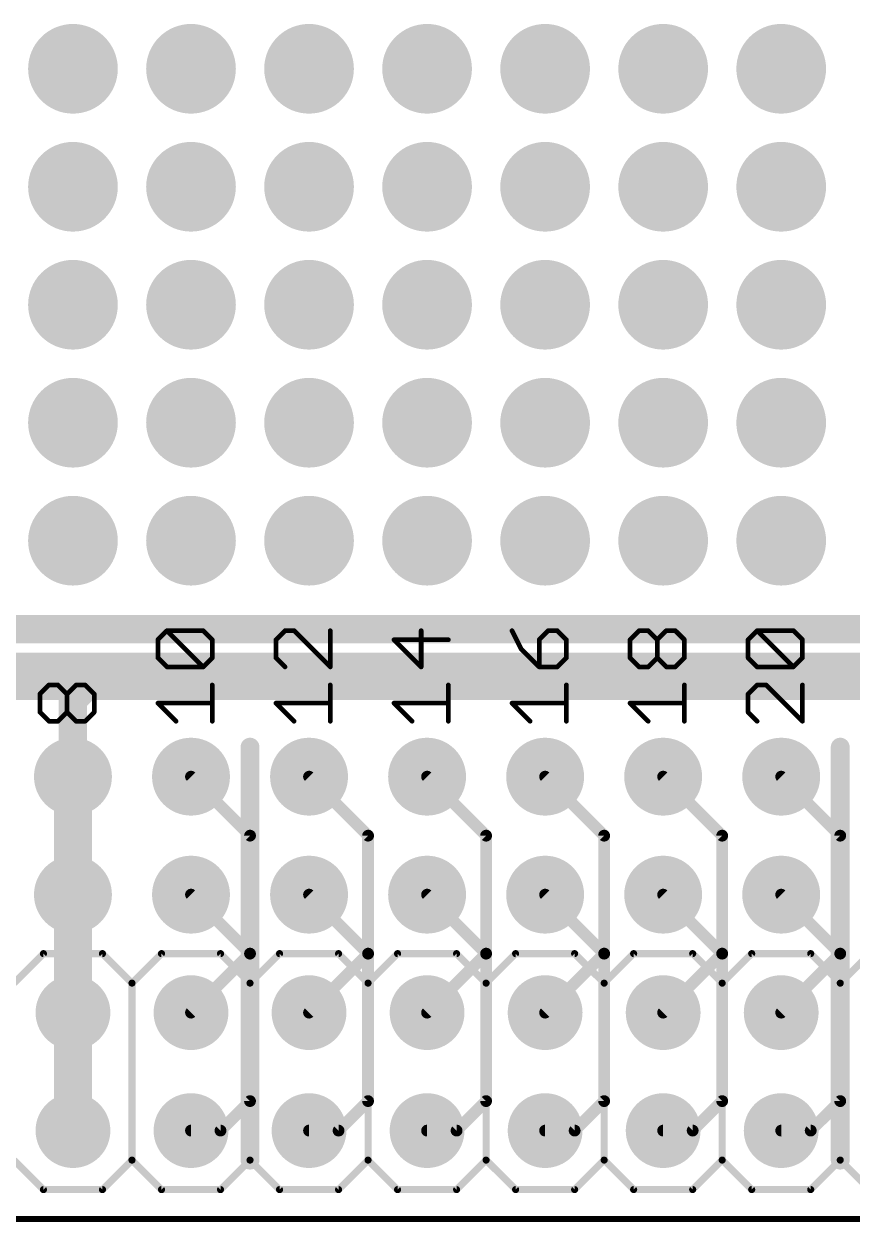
# Model space of a CAD drawing. Extents: x 0 to 86.4, y -0.1 to 54.7.
# Drawn here: x 25.62 to 43.43, y -0.06 to 25.73 of the extents above; entities that cross this region are included whole.
import ezdxf

# ---------------------------------------------------------------- set-up
doc = ezdxf.new("R2010")
doc.units = 0
for name, color, linetype in [('1', 12, 'CONTINUOUS'), ('16', 132, 'CONTINUOUS'), ('17', 110, 'CONTINUOUS'), ('20', 53, 'CONTINUOUS'), ('21', 40, 'CONTINUOUS')]:
    doc.layers.add(name, color=color, linetype=linetype)

# ---------------------------------------------------------------- blocks, each defined once
blk = doc.blocks.new('ROUNDP')
at = {"const_width": 0.5}
blk.add_lwpolyline([(0, -0.25, 1), (0, 0.25, 1), (0, -0.25)], format="xyb", dxfattribs=at)

msp = doc.modelspace()

# ---------------------------------------------------------------- linework, layer by layer
at = {"layer": '1'}
for points, const_width in [([(20.32, 11.684), (63.754, 11.684)], 1.016), ([(30.48, 5.715), (29.21, 6.985)], 0.254), ([(33.02, 5.715), (31.75, 6.985)], 0.254), ([(35.56, 5.715), (34.29, 6.985)], 0.254), ([(38.1, 5.715), (36.83, 6.985)], 0.254), ([(40.64, 5.715), (39.37, 6.985)], 0.254), ([(43.18, 5.715), (41.91, 6.985)], 0.254), ([(30.48, 2.54), (30.48, 5.715)], 0.254), ([(33.02, 2.54), (33.02, 5.715)], 0.254), ([(35.56, 2.54), (35.56, 5.715)], 0.254), ([(38.1, 2.54), (38.1, 5.715)], 0.254), ([(40.64, 2.54), (40.64, 5.715)], 0.254), ([(43.18, 2.54), (43.18, 5.715)], 0.254), ([(29.845, 1.905), (30.48, 2.54)], 0.254), ([(32.385, 1.905), (33.02, 2.54)], 0.254), ([(34.925, 1.905), (35.56, 2.54)], 0.254), ([(37.465, 1.905), (38.1, 2.54)], 0.254), ([(40.005, 1.905), (40.64, 2.54)], 0.254), ([(42.545, 1.905), (43.18, 2.54)], 0.254), ([(29.21, 1.905), (29.845, 1.905)], 0.254), ([(31.75, 1.905), (32.385, 1.905)], 0.254), ([(34.29, 1.905), (34.925, 1.905)], 0.254), ([(36.83, 1.905), (37.465, 1.905)], 0.254), ([(39.37, 1.905), (40.005, 1.905)], 0.254), ([(41.91, 1.905), (42.545, 1.905)], 0.254)]:
    msp.add_lwpolyline(points, dxfattribs=dict(at, const_width=const_width))
at = {"layer": '1', "const_width": 0.127}
for points in [[(29.2549, 7.0299, 1), (29.1651, 6.9401)], [(31.7949, 7.0299, 1), (31.7051, 6.9401)], [(34.3349, 7.0299, 1), (34.2451, 6.9401)], [(36.8749, 7.0299, 1), (36.7851, 6.9401)], [(39.4149, 7.0299, 1), (39.3251, 6.9401)], [(41.9549, 7.0299, 1), (41.8651, 6.9401)], [(30.5435, 5.715, 1), (30.4165, 5.715)], [(30.4351, 5.6701, 1), (30.5249, 5.7599)], [(33.0835, 5.715, 1), (32.9565, 5.715)], [(32.9751, 5.6701, 1), (33.0649, 5.7599)], [(35.6235, 5.715, 1), (35.4965, 5.715)], [(35.5151, 5.6701, 1), (35.6049, 5.7599)], [(38.1635, 5.715, 1), (38.0365, 5.715)], [(38.0551, 5.6701, 1), (38.1449, 5.7599)], [(40.7035, 5.715, 1), (40.5765, 5.715)], [(40.5951, 5.6701, 1), (40.6849, 5.7599)], [(43.2435, 5.715, 1), (43.1165, 5.715)], [(43.1351, 5.6701, 1), (43.2249, 5.7599)], [(30.4165, 2.54, 1), (30.5435, 2.54)], [(30.5249, 2.4951, 1), (30.4351, 2.5849)], [(32.9565, 2.54, 1), (33.0835, 2.54)], [(33.0649, 2.4951, 1), (32.9751, 2.5849)], [(35.4965, 2.54, 1), (35.6235, 2.54)], [(35.6049, 2.4951, 1), (35.5151, 2.5849)], [(38.0365, 2.54, 1), (38.1635, 2.54)], [(38.1449, 2.4951, 1), (38.0551, 2.5849)], [(40.5765, 2.54, 1), (40.7035, 2.54)], [(40.6849, 2.4951, 1), (40.5951, 2.5849)], [(43.1165, 2.54, 1), (43.2435, 2.54)], [(43.2249, 2.4951, 1), (43.1351, 2.5849)], [(29.21, 1.9685, 1), (29.21, 1.8415)], [(29.8001, 1.9499, 1), (29.8899, 1.8601)], [(29.845, 1.8415, 1), (29.845, 1.9685)], [(31.75, 1.9685, 1), (31.75, 1.8415)], [(32.3401, 1.9499, 1), (32.4299, 1.8601)], [(32.385, 1.8415, 1), (32.385, 1.9685)], [(34.29, 1.9685, 1), (34.29, 1.8415)], [(34.8801, 1.9499, 1), (34.9699, 1.8601)], [(34.925, 1.8415, 1), (34.925, 1.9685)], [(36.83, 1.9685, 1), (36.83, 1.8415)], [(37.4201, 1.9499, 1), (37.5099, 1.8601)], [(37.465, 1.8415, 1), (37.465, 1.9685)], [(39.37, 1.9685, 1), (39.37, 1.8415)], [(39.9601, 1.9499, 1), (40.0499, 1.8601)], [(40.005, 1.8415, 1), (40.005, 1.9685)], [(41.91, 1.9685, 1), (41.91, 1.8415)], [(42.5001, 1.9499, 1), (42.5899, 1.8601)], [(42.545, 1.8415, 1), (42.545, 1.9685)]]:
    msp.add_lwpolyline(points, format="xyb", dxfattribs=at)
at = {"layer": '16'}
for points, const_width in [([(22.606, 12.7), (62.992, 12.7)], 0.6096), ([(26.67, 11.176), (27.178, 11.684)], 0.6096), ([(27.178, 11.684), (63.5, 11.684)], 0.6096), ([(26.67, 9.525), (26.67, 11.176)], 0.6096), ([(26.67, 6.985), (26.67, 9.525)], 0.8128), ([(30.48, 8.255), (29.21, 9.525)], 0.254), ([(33.02, 8.255), (31.75, 9.525)], 0.254), ([(35.56, 8.255), (34.29, 9.525)], 0.254), ([(38.1, 8.255), (36.83, 9.525)], 0.254), ([(40.64, 8.255), (39.37, 9.525)], 0.254), ([(43.18, 8.255), (41.91, 9.525)], 0.254), ([(30.48, 5.715), (30.48, 8.255)], 0.254), ([(33.02, 5.715), (33.02, 8.255)], 0.254), ([(35.56, 5.715), (35.56, 8.255)], 0.254), ([(38.1, 5.715), (38.1, 8.255)], 0.254), ([(40.64, 5.715), (40.64, 8.255)], 0.254), ([(43.18, 5.715), (43.18, 8.255)], 0.254), ([(26.67, 4.445), (26.67, 6.985)], 0.8128), ([(29.21, 4.445), (30.48, 5.715)], 0.254), ([(31.75, 4.445), (33.02, 5.715)], 0.254), ([(34.29, 4.445), (35.56, 5.715)], 0.254), ([(36.83, 4.445), (38.1, 5.715)], 0.254), ([(39.37, 4.445), (40.64, 5.715)], 0.254), ([(41.91, 4.445), (43.18, 5.715)], 0.254), ([(26.67, 1.905), (26.67, 4.445)], 0.8128)]:
    msp.add_lwpolyline(points, dxfattribs=dict(at, const_width=const_width))
for points, const_width in [([(27.178, 11.8364, 1), (27.178, 11.5316)], 0.3048), ([(27.2858, 11.5762, 1), (27.0702, 11.7918)], 0.3048), ([(26.5622, 11.2838, 1), (26.7778, 11.0682)], 0.3048), ([(26.8224, 11.176, 1), (26.5176, 11.176)], 0.3048), ([(26.8732, 9.525, 1), (26.4668, 9.525)], 0.4064), ([(26.5176, 9.525, 1), (26.8224, 9.525)], 0.3048), ([(29.2549, 9.5699, 1), (29.1651, 9.4801)], 0.127), ([(31.7949, 9.5699, 1), (31.7051, 9.4801)], 0.127), ([(34.3349, 9.5699, 1), (34.2451, 9.4801)], 0.127), ([(36.8749, 9.5699, 1), (36.7851, 9.4801)], 0.127), ([(39.4149, 9.5699, 1), (39.3251, 9.4801)], 0.127), ([(41.9549, 9.5699, 1), (41.8651, 9.4801)], 0.127), ([(30.5435, 8.255, 1), (30.4165, 8.255)], 0.127), ([(30.4351, 8.2101, 1), (30.5249, 8.2999)], 0.127), ([(33.0835, 8.255, 1), (32.9565, 8.255)], 0.127), ([(32.9751, 8.2101, 1), (33.0649, 8.2999)], 0.127), ([(35.6235, 8.255, 1), (35.4965, 8.255)], 0.127), ([(35.5151, 8.2101, 1), (35.6049, 8.2999)], 0.127), ([(38.1635, 8.255, 1), (38.0365, 8.255)], 0.127), ([(38.0551, 8.2101, 1), (38.1449, 8.2999)], 0.127), ([(40.7035, 8.255, 1), (40.5765, 8.255)], 0.127), ([(40.5951, 8.2101, 1), (40.6849, 8.2999)], 0.127), ([(43.2435, 8.255, 1), (43.1165, 8.255)], 0.127), ([(43.1351, 8.2101, 1), (43.2249, 8.2999)], 0.127), ([(26.8732, 6.985, 1), (26.4668, 6.985)], 0.4064), ([(26.4668, 6.985, 1), (26.8732, 6.985)], 0.4064), ([(30.4165, 5.715, 1), (30.5435, 5.715)], 0.127), ([(30.5249, 5.6701, 1), (30.4351, 5.7599)], 0.127), ([(32.9565, 5.715, 1), (33.0835, 5.715)], 0.127), ([(33.0649, 5.6701, 1), (32.9751, 5.7599)], 0.127), ([(35.4965, 5.715, 1), (35.6235, 5.715)], 0.127), ([(35.6049, 5.6701, 1), (35.5151, 5.7599)], 0.127), ([(38.0365, 5.715, 1), (38.1635, 5.715)], 0.127), ([(38.1449, 5.6701, 1), (38.0551, 5.7599)], 0.127), ([(40.5765, 5.715, 1), (40.7035, 5.715)], 0.127), ([(40.6849, 5.6701, 1), (40.5951, 5.7599)], 0.127), ([(43.1165, 5.715, 1), (43.2435, 5.715)], 0.127), ([(43.2249, 5.6701, 1), (43.1351, 5.7599)], 0.127), ([(26.8732, 4.445, 1), (26.4668, 4.445)], 0.4064), ([(26.4668, 4.445, 1), (26.8732, 4.445)], 0.4064), ([(29.1651, 4.4899, 1), (29.2549, 4.4001)], 0.127), ([(31.7051, 4.4899, 1), (31.7949, 4.4001)], 0.127), ([(34.2451, 4.4899, 1), (34.3349, 4.4001)], 0.127), ([(36.7851, 4.4899, 1), (36.8749, 4.4001)], 0.127), ([(39.3251, 4.4899, 1), (39.4149, 4.4001)], 0.127), ([(41.8651, 4.4899, 1), (41.9549, 4.4001)], 0.127), ([(26.4668, 1.905, 1), (26.8732, 1.905)], 0.4064)]:
    msp.add_lwpolyline(points, format="xyb", dxfattribs=dict(at, const_width=const_width))
at = {"layer": '20', "const_width": 0.127}
msp.add_lwpolyline([(73.66, 0), (14.605, 0)], dxfattribs=at)
at = {"layer": '21'}
for points, const_width in [([(28.4978, 12.4729), (28.6927, 12.6678)], 0.1016), ([(28.6927, 12.6678), (29.4723, 12.6678)], 0.1016), ([(29.4723, 11.8882), (28.6927, 12.6678)], 0.1016), ([(29.4723, 12.6678), (29.6672, 12.4729)], 0.1016), ([(31.2327, 12.6678), (31.0378, 12.4729)], 0.1016), ([(31.4276, 12.6678), (31.2327, 12.6678)], 0.1016), ([(32.2072, 11.8882), (31.4276, 12.6678)], 0.1016), ([(32.2072, 12.6678), (32.2072, 11.8882)], 0.1016), ([(34.1625, 11.8882), (34.1625, 12.6678)], 0.1016), ([(36.1178, 12.6678), (36.3127, 12.278)], 0.1016), ([(36.8974, 12.6678), (36.7025, 12.4729)], 0.1016), ([(37.0923, 12.6678), (36.8974, 12.6678)], 0.1016), ([(37.2872, 12.4729), (37.0923, 12.6678)], 0.1016), ([(38.6578, 12.4729), (38.8527, 12.6678)], 0.1016), ([(38.8527, 12.6678), (39.0476, 12.6678)], 0.1016), ([(39.0476, 12.6678), (39.2425, 12.4729)], 0.1016), ([(39.2425, 12.4729), (39.4374, 12.6678)], 0.1016), ([(39.4374, 12.6678), (39.6323, 12.6678)], 0.1016), ([(39.6323, 12.6678), (39.8272, 12.4729)], 0.1016), ([(41.1978, 12.4729), (41.3927, 12.6678)], 0.1016), ([(41.3927, 12.6678), (42.1723, 12.6678)], 0.1016), ([(42.1723, 11.8882), (41.3927, 12.6678)], 0.1016), ([(42.1723, 12.6678), (42.3672, 12.4729)], 0.1016), ([(28.4978, 12.0831), (28.4978, 12.4729)], 0.1016), ([(29.6672, 12.4729), (29.6672, 12.0831)], 0.1016), ([(31.0378, 12.4729), (31.0378, 12.0831)], 0.1016), ([(34.7472, 12.4729), (33.5778, 12.4729)], 0.1016), ([(33.5778, 12.4729), (34.1625, 11.8882)], 0.1016), ([(36.7025, 12.4729), (36.7025, 11.8882)], 0.1016), ([(37.2872, 12.0831), (37.2872, 12.4729)], 0.1016), ([(38.6578, 12.0831), (38.6578, 12.4729)], 0.1016), ([(39.2425, 12.0831), (39.2425, 12.4729)], 0.1016), ([(39.8272, 12.4729), (39.8272, 12.0831)], 0.1016), ([(41.1978, 12.0831), (41.1978, 12.4729)], 0.1016), ([(42.3672, 12.4729), (42.3672, 12.0831)], 0.1016), ([(28.6927, 11.8882), (28.4978, 12.0831)], 0.1016), ([(29.6672, 12.0831), (29.4723, 11.8882)], 0.1016), ([(31.0378, 12.0831), (31.2327, 11.8882)], 0.1016), ([(36.3127, 12.278), (36.7025, 11.8882)], 0.1016), ([(37.0923, 11.8882), (37.2872, 12.0831)], 0.1016), ([(38.8527, 11.8882), (38.6578, 12.0831)], 0.1016), ([(39.2425, 12.0831), (39.0476, 11.8882)], 0.1016), ([(39.4374, 11.8882), (39.2425, 12.0831)], 0.1016), ([(39.8272, 12.0831), (39.6323, 11.8882)], 0.1016), ([(41.3927, 11.8882), (41.1978, 12.0831)], 0.1016), ([(42.3672, 12.0831), (42.1723, 11.8882)], 0.1016), ([(29.4723, 11.8882), (28.6927, 11.8882)], 0.1016), ([(36.7025, 11.8882), (37.0923, 11.8882)], 0.1016), ([(39.0476, 11.8882), (38.8527, 11.8882)], 0.1016), ([(39.6323, 11.8882), (39.4374, 11.8882)], 0.1016), ([(42.1723, 11.8882), (41.3927, 11.8882)], 0.1016), ([(25.9578, 11.3035), (26.1527, 11.4984)], 0.1016), ([(25.9578, 10.9137), (25.9578, 11.3035)], 0.1016), ([(26.1527, 11.4984), (26.3476, 11.4984)], 0.1016), ([(26.3476, 11.4984), (26.5425, 11.3035)], 0.1016), ([(26.5425, 11.3035), (26.7374, 11.4984)], 0.1016), ([(26.5425, 10.9137), (26.5425, 11.3035)], 0.1016), ([(26.7374, 11.4984), (26.9323, 11.4984)], 0.1016), ([(26.9323, 11.4984), (27.1272, 11.3035)], 0.1016), ([(27.1272, 11.3035), (27.1272, 10.9137)], 0.1016), ([(29.6672, 10.7188), (29.6672, 11.4984)], 0.1016), ([(32.2072, 10.7188), (32.2072, 11.4984)], 0.1016), ([(34.7472, 10.7188), (34.7472, 11.4984)], 0.1016), ([(37.2872, 10.7188), (37.2872, 11.4984)], 0.1016), ([(39.8272, 10.7188), (39.8272, 11.4984)], 0.1016), ([(41.3927, 11.4984), (41.1978, 11.3035)], 0.1016), ([(41.1978, 11.3035), (41.1978, 10.9137)], 0.1016), ([(41.5876, 11.4984), (41.3927, 11.4984)], 0.1016), ([(42.3672, 10.7188), (41.5876, 11.4984)], 0.1016), ([(42.3672, 11.4984), (42.3672, 10.7188)], 0.1016), ([(28.8876, 10.7188), (28.4978, 11.1086)], 0.1016), ([(28.4978, 11.1086), (29.6672, 11.1086)], 0.1016), ([(31.4276, 10.7188), (31.0378, 11.1086)], 0.1016), ([(31.0378, 11.1086), (32.2072, 11.1086)], 0.1016), ([(33.9676, 10.7188), (33.5778, 11.1086)], 0.1016), ([(33.5778, 11.1086), (34.7472, 11.1086)], 0.1016), ([(36.5076, 10.7188), (36.1178, 11.1086)], 0.1016), ([(36.1178, 11.1086), (37.2872, 11.1086)], 0.1016), ([(39.0476, 10.7188), (38.6578, 11.1086)], 0.1016), ([(38.6578, 11.1086), (39.8272, 11.1086)], 0.1016), ([(26.1527, 10.7188), (25.9578, 10.9137)], 0.1016), ([(26.5425, 10.9137), (26.3476, 10.7188)], 0.1016), ([(26.7374, 10.7188), (26.5425, 10.9137)], 0.1016), ([(27.1272, 10.9137), (26.9323, 10.7188)], 0.1016), ([(41.1978, 10.9137), (41.3927, 10.7188)], 0.1016), ([(26.3476, 10.7188), (26.1527, 10.7188)], 0.1016), ([(26.9323, 10.7188), (26.7374, 10.7188)], 0.1016), ([(30.48, 1.27), (30.48, 10.16)], 0.4064), ([(43.18, 1.27), (43.18, 10.16)], 0.4064), ([(25.4, 5.08), (26.035, 5.715)], 0.1524), ([(26.035, 5.715), (27.305, 5.715)], 0.1524), ([(27.305, 5.715), (27.94, 5.08)], 0.1524), ([(27.94, 5.08), (28.575, 5.715)], 0.1524), ([(28.575, 5.715), (29.845, 5.715)], 0.1524), ([(29.845, 5.715), (30.48, 5.08)], 0.1524), ([(30.48, 5.08), (31.115, 5.715)], 0.1524), ([(31.115, 5.715), (32.385, 5.715)], 0.1524), ([(32.385, 5.715), (33.02, 5.08)], 0.1524), ([(33.02, 5.08), (33.655, 5.715)], 0.1524), ([(33.655, 5.715), (34.925, 5.715)], 0.1524), ([(34.925, 5.715), (35.56, 5.08)], 0.1524), ([(35.56, 5.08), (36.195, 5.715)], 0.1524), ([(36.195, 5.715), (37.465, 5.715)], 0.1524), ([(37.465, 5.715), (38.1, 5.08)], 0.1524), ([(38.1, 5.08), (38.735, 5.715)], 0.1524), ([(38.735, 5.715), (40.005, 5.715)], 0.1524), ([(40.005, 5.715), (40.64, 5.08)], 0.1524), ([(40.64, 5.08), (41.275, 5.715)], 0.1524), ([(41.275, 5.715), (42.545, 5.715)], 0.1524), ([(42.545, 5.715), (43.18, 5.08)], 0.1524), ([(43.18, 5.08), (43.815, 5.715)], 0.1524), ([(27.94, 5.08), (27.94, 1.27)], 0.1524), ([(30.48, 5.08), (30.48, 1.27)], 0.1524), ([(33.02, 5.08), (33.02, 1.27)], 0.1524), ([(35.56, 5.08), (35.56, 1.27)], 0.1524), ([(38.1, 5.08), (38.1, 1.27)], 0.1524), ([(40.64, 5.08), (40.64, 1.27)], 0.1524), ([(43.18, 5.08), (43.18, 1.27)], 0.1524), ([(25.4, 1.27), (26.035, 0.635)], 0.1524), ([(27.305, 0.635), (27.94, 1.27)], 0.1524), ([(27.94, 1.27), (28.575, 0.635)], 0.1524), ([(29.845, 0.635), (30.48, 1.27)], 0.1524), ([(30.48, 1.27), (31.115, 0.635)], 0.1524), ([(32.385, 0.635), (33.02, 1.27)], 0.1524), ([(33.02, 1.27), (33.655, 0.635)], 0.1524), ([(35.56, 1.27), (34.925, 0.635)], 0.1524), ([(35.56, 1.27), (36.195, 0.635)], 0.1524), ([(38.1, 1.27), (37.465, 0.635)], 0.1524), ([(38.1, 1.27), (38.735, 0.635)], 0.1524), ([(40.64, 1.27), (40.005, 0.635)], 0.1524), ([(40.64, 1.27), (41.275, 0.635)], 0.1524), ([(43.18, 1.27), (42.545, 0.635)], 0.1524), ([(43.18, 1.27), (43.815, 0.635)], 0.1524), ([(26.035, 0.635), (27.305, 0.635)], 0.1524), ([(28.575, 0.635), (29.845, 0.635)], 0.1524), ([(31.115, 0.635), (32.385, 0.635)], 0.1524), ([(34.925, 0.635), (33.655, 0.635)], 0.1524), ([(37.465, 0.635), (36.195, 0.635)], 0.1524), ([(40.005, 0.635), (38.735, 0.635)], 0.1524), ([(42.545, 0.635), (41.275, 0.635)], 0.1524)]:
    msp.add_lwpolyline(points, dxfattribs=dict(at, const_width=const_width))
for points, const_width in [([(28.7107, 12.6858, 1), (28.6747, 12.6498)], 0.0508), ([(28.6927, 12.6932, 1), (28.6927, 12.6424)], 0.0508), ([(28.7107, 12.6498, 1), (28.6747, 12.6858)], 0.0508), ([(29.4903, 12.6858, 1), (29.4543, 12.6498)], 0.0508), ([(29.4723, 12.6424, 1), (29.4723, 12.6932)], 0.0508), ([(31.2327, 12.6932, 1), (31.2327, 12.6424)], 0.0508), ([(31.2507, 12.6498, 1), (31.2147, 12.6858)], 0.0508), ([(31.4456, 12.6858, 1), (31.4096, 12.6498)], 0.0508), ([(31.4276, 12.6424, 1), (31.4276, 12.6932)], 0.0508), ([(32.2326, 12.6678, 1), (32.1818, 12.6678)], 0.0508), ([(34.1879, 12.6678, 1), (34.1371, 12.6678)], 0.0508), ([(36.1405, 12.6792, 1), (36.0951, 12.6564)], 0.0508), ([(36.8974, 12.6932, 1), (36.8974, 12.6424)], 0.0508), ([(36.9154, 12.6498, 1), (36.8794, 12.6858)], 0.0508), ([(37.1103, 12.6858, 1), (37.0743, 12.6498)], 0.0508), ([(37.0923, 12.6424, 1), (37.0923, 12.6932)], 0.0508), ([(38.8527, 12.6932, 1), (38.8527, 12.6424)], 0.0508), ([(38.8707, 12.6498, 1), (38.8347, 12.6858)], 0.0508), ([(39.0656, 12.6858, 1), (39.0296, 12.6498)], 0.0508), ([(39.0476, 12.6424, 1), (39.0476, 12.6932)], 0.0508), ([(39.4374, 12.6932, 1), (39.4374, 12.6424)], 0.0508), ([(39.4554, 12.6498, 1), (39.4194, 12.6858)], 0.0508), ([(39.6503, 12.6858, 1), (39.6143, 12.6498)], 0.0508), ([(39.6323, 12.6424, 1), (39.6323, 12.6932)], 0.0508), ([(41.4107, 12.6858, 1), (41.3747, 12.6498)], 0.0508), ([(41.3927, 12.6932, 1), (41.3927, 12.6424)], 0.0508), ([(41.4107, 12.6498, 1), (41.3747, 12.6858)], 0.0508), ([(42.1903, 12.6858, 1), (42.1543, 12.6498)], 0.0508), ([(42.1723, 12.6424, 1), (42.1723, 12.6932)], 0.0508), ([(28.4798, 12.4909, 1), (28.5158, 12.4549)], 0.0508), ([(28.5232, 12.4729, 1), (28.4724, 12.4729)], 0.0508), ([(29.6926, 12.4729, 1), (29.6418, 12.4729)], 0.0508), ([(29.6492, 12.4549, 1), (29.6852, 12.4909)], 0.0508), ([(31.0198, 12.4909, 1), (31.0558, 12.4549)], 0.0508), ([(31.0632, 12.4729, 1), (31.0124, 12.4729)], 0.0508), ([(33.5958, 12.4909, 1), (33.5598, 12.4549)], 0.0508), ([(33.5778, 12.4983, 1), (33.5778, 12.4475)], 0.0508), ([(34.7472, 12.4475, 1), (34.7472, 12.4983)], 0.0508), ([(36.6845, 12.4909, 1), (36.7205, 12.4549)], 0.0508), ([(36.7279, 12.4729, 1), (36.6771, 12.4729)], 0.0508), ([(37.3126, 12.4729, 1), (37.2618, 12.4729)], 0.0508), ([(37.2692, 12.4549, 1), (37.3052, 12.4909)], 0.0508), ([(38.6398, 12.4909, 1), (38.6758, 12.4549)], 0.0508), ([(38.6832, 12.4729, 1), (38.6324, 12.4729)], 0.0508), ([(39.2245, 12.4909, 1), (39.2605, 12.4549)], 0.0508), ([(39.2679, 12.4729, 1), (39.2171, 12.4729)], 0.0508), ([(39.2245, 12.4549, 1), (39.2605, 12.4909)], 0.0508), ([(39.8526, 12.4729, 1), (39.8018, 12.4729)], 0.0508), ([(39.8092, 12.4549, 1), (39.8452, 12.4909)], 0.0508), ([(41.1798, 12.4909, 1), (41.2158, 12.4549)], 0.0508), ([(41.2232, 12.4729, 1), (41.1724, 12.4729)], 0.0508), ([(42.3926, 12.4729, 1), (42.3418, 12.4729)], 0.0508), ([(42.3492, 12.4549, 1), (42.3852, 12.4909)], 0.0508), ([(28.5158, 12.1011, 1), (28.4798, 12.0651)], 0.0508), ([(29.6852, 12.0651, 1), (29.6492, 12.1011)], 0.0508), ([(31.0558, 12.1011, 1), (31.0198, 12.0651)], 0.0508), ([(36.3307, 12.296, 1), (36.2947, 12.26)], 0.0508), ([(36.29, 12.2666, 1), (36.3354, 12.2894)], 0.0508), ([(37.3052, 12.0651, 1), (37.2692, 12.1011)], 0.0508), ([(38.6758, 12.1011, 1), (38.6398, 12.0651)], 0.0508), ([(39.2605, 12.1011, 1), (39.2245, 12.0651)], 0.0508), ([(39.2605, 12.0651, 1), (39.2245, 12.1011)], 0.0508), ([(39.8452, 12.0651, 1), (39.8092, 12.1011)], 0.0508), ([(41.2158, 12.1011, 1), (41.1798, 12.0651)], 0.0508), ([(42.3852, 12.0651, 1), (42.3492, 12.1011)], 0.0508), ([(28.4724, 12.0831, 1), (28.5232, 12.0831)], 0.0508), ([(28.6927, 11.9136, 1), (28.6927, 11.8628)], 0.0508), ([(28.6747, 11.8702, 1), (28.7107, 11.9062)], 0.0508), ([(29.4543, 11.9062, 1), (29.4903, 11.8702)], 0.0508), ([(29.4543, 11.8702, 1), (29.4903, 11.9062)], 0.0508), ([(29.4723, 11.8628, 1), (29.4723, 11.9136)], 0.0508), ([(29.6418, 12.0831, 1), (29.6926, 12.0831)], 0.0508), ([(31.0124, 12.0831, 1), (31.0632, 12.0831)], 0.0508), ([(31.2147, 11.8702, 1), (31.2507, 11.9062)], 0.0508), ([(32.1818, 11.8882, 1), (32.2326, 11.8882)], 0.0508), ([(32.1892, 11.8702, 1), (32.2252, 11.9062)], 0.0508), ([(34.1371, 11.8882, 1), (34.1879, 11.8882)], 0.0508), ([(34.1445, 11.8702, 1), (34.1805, 11.9062)], 0.0508), ([(36.7025, 11.9136, 1), (36.7025, 11.8628)], 0.0508), ([(36.6771, 11.8882, 1), (36.7279, 11.8882)], 0.0508), ([(36.6845, 11.8702, 1), (36.7205, 11.9062)], 0.0508), ([(37.0743, 11.9062, 1), (37.1103, 11.8702)], 0.0508), ([(37.0923, 11.8628, 1), (37.0923, 11.9136)], 0.0508), ([(37.2618, 12.0831, 1), (37.3126, 12.0831)], 0.0508), ([(38.6324, 12.0831, 1), (38.6832, 12.0831)], 0.0508), ([(38.8527, 11.9136, 1), (38.8527, 11.8628)], 0.0508), ([(38.8347, 11.8702, 1), (38.8707, 11.9062)], 0.0508), ([(39.0296, 11.9062, 1), (39.0656, 11.8702)], 0.0508), ([(39.0476, 11.8628, 1), (39.0476, 11.9136)], 0.0508), ([(39.2171, 12.0831, 1), (39.2679, 12.0831)], 0.0508), ([(39.4374, 11.9136, 1), (39.4374, 11.8628)], 0.0508), ([(39.4194, 11.8702, 1), (39.4554, 11.9062)], 0.0508), ([(39.6143, 11.9062, 1), (39.6503, 11.8702)], 0.0508), ([(39.6323, 11.8628, 1), (39.6323, 11.9136)], 0.0508), ([(39.8018, 12.0831, 1), (39.8526, 12.0831)], 0.0508), ([(41.1724, 12.0831, 1), (41.2232, 12.0831)], 0.0508), ([(41.3927, 11.9136, 1), (41.3927, 11.8628)], 0.0508), ([(41.3747, 11.8702, 1), (41.4107, 11.9062)], 0.0508), ([(42.1543, 11.9062, 1), (42.1903, 11.8702)], 0.0508), ([(42.1543, 11.8702, 1), (42.1903, 11.9062)], 0.0508), ([(42.1723, 11.8628, 1), (42.1723, 11.9136)], 0.0508), ([(42.3418, 12.0831, 1), (42.3926, 12.0831)], 0.0508), ([(25.9832, 11.3035, 1), (25.9324, 11.3035)], 0.0508), ([(26.1527, 11.5238, 1), (26.1527, 11.473)], 0.0508), ([(26.1707, 11.4804, 1), (26.1347, 11.5164)], 0.0508), ([(26.3656, 11.5164, 1), (26.3296, 11.4804)], 0.0508), ([(26.3476, 11.473, 1), (26.3476, 11.5238)], 0.0508), ([(26.5679, 11.3035, 1), (26.5171, 11.3035)], 0.0508), ([(26.7374, 11.5238, 1), (26.7374, 11.473)], 0.0508), ([(26.7554, 11.4804, 1), (26.7194, 11.5164)], 0.0508), ([(26.9503, 11.5164, 1), (26.9143, 11.4804)], 0.0508), ([(26.9323, 11.473, 1), (26.9323, 11.5238)], 0.0508), ([(27.1526, 11.3035, 1), (27.1018, 11.3035)], 0.0508), ([(29.6926, 11.4984, 1), (29.6418, 11.4984)], 0.0508), ([(32.2326, 11.4984, 1), (32.1818, 11.4984)], 0.0508), ([(34.7726, 11.4984, 1), (34.7218, 11.4984)], 0.0508), ([(37.3126, 11.4984, 1), (37.2618, 11.4984)], 0.0508), ([(39.8526, 11.4984, 1), (39.8018, 11.4984)], 0.0508), ([(41.2232, 11.3035, 1), (41.1724, 11.3035)], 0.0508), ([(41.3927, 11.5238, 1), (41.3927, 11.473)], 0.0508), ([(41.4107, 11.4804, 1), (41.3747, 11.5164)], 0.0508), ([(41.6056, 11.5164, 1), (41.5696, 11.4804)], 0.0508), ([(41.5876, 11.473, 1), (41.5876, 11.5238)], 0.0508), ([(42.3926, 11.4984, 1), (42.3418, 11.4984)], 0.0508), ([(25.9398, 11.3215, 1), (25.9758, 11.2855)], 0.0508), ([(26.5245, 11.3215, 1), (26.5605, 11.2855)], 0.0508), ([(26.5245, 11.2855, 1), (26.5605, 11.3215)], 0.0508), ([(27.1092, 11.2855, 1), (27.1452, 11.3215)], 0.0508), ([(28.5158, 11.1266, 1), (28.4798, 11.0906)], 0.0508), ([(28.4978, 11.134, 1), (28.4978, 11.0832)], 0.0508), ([(29.6672, 11.0832, 1), (29.6672, 11.134)], 0.0508), ([(31.0558, 11.1266, 1), (31.0198, 11.0906)], 0.0508), ([(31.0378, 11.134, 1), (31.0378, 11.0832)], 0.0508), ([(32.2072, 11.0832, 1), (32.2072, 11.134)], 0.0508), ([(33.5958, 11.1266, 1), (33.5598, 11.0906)], 0.0508), ([(33.5778, 11.134, 1), (33.5778, 11.0832)], 0.0508), ([(34.7472, 11.0832, 1), (34.7472, 11.134)], 0.0508), ([(36.1358, 11.1266, 1), (36.0998, 11.0906)], 0.0508), ([(36.1178, 11.134, 1), (36.1178, 11.0832)], 0.0508), ([(37.2872, 11.0832, 1), (37.2872, 11.134)], 0.0508), ([(38.6758, 11.1266, 1), (38.6398, 11.0906)], 0.0508), ([(38.6578, 11.134, 1), (38.6578, 11.0832)], 0.0508), ([(39.8272, 11.0832, 1), (39.8272, 11.134)], 0.0508), ([(41.1798, 11.3215, 1), (41.2158, 11.2855)], 0.0508), ([(25.9758, 10.9317, 1), (25.9398, 10.8957)], 0.0508), ([(25.9324, 10.9137, 1), (25.9832, 10.9137)], 0.0508), ([(26.5605, 10.9317, 1), (26.5245, 10.8957)], 0.0508), ([(26.5171, 10.9137, 1), (26.5679, 10.9137)], 0.0508), ([(26.5605, 10.8957, 1), (26.5245, 10.9317)], 0.0508), ([(27.1018, 10.9137, 1), (27.1526, 10.9137)], 0.0508), ([(27.1452, 10.8957, 1), (27.1092, 10.9317)], 0.0508), ([(41.2158, 10.9317, 1), (41.1798, 10.8957)], 0.0508), ([(41.1724, 10.9137, 1), (41.2232, 10.9137)], 0.0508), ([(26.1527, 10.7442, 1), (26.1527, 10.6934)], 0.0508), ([(26.1347, 10.7008, 1), (26.1707, 10.7368)], 0.0508), ([(26.3296, 10.7368, 1), (26.3656, 10.7008)], 0.0508), ([(26.3476, 10.6934, 1), (26.3476, 10.7442)], 0.0508), ([(26.7374, 10.7442, 1), (26.7374, 10.6934)], 0.0508), ([(26.7194, 10.7008, 1), (26.7554, 10.7368)], 0.0508), ([(26.9143, 10.7368, 1), (26.9503, 10.7008)], 0.0508), ([(26.9323, 10.6934, 1), (26.9323, 10.7442)], 0.0508), ([(28.8696, 10.7008, 1), (28.9056, 10.7368)], 0.0508), ([(29.6418, 10.7188, 1), (29.6926, 10.7188)], 0.0508), ([(31.4096, 10.7008, 1), (31.4456, 10.7368)], 0.0508), ([(32.1818, 10.7188, 1), (32.2326, 10.7188)], 0.0508), ([(33.9496, 10.7008, 1), (33.9856, 10.7368)], 0.0508), ([(34.7218, 10.7188, 1), (34.7726, 10.7188)], 0.0508), ([(36.4896, 10.7008, 1), (36.5256, 10.7368)], 0.0508), ([(37.2618, 10.7188, 1), (37.3126, 10.7188)], 0.0508), ([(39.0296, 10.7008, 1), (39.0656, 10.7368)], 0.0508), ([(39.8018, 10.7188, 1), (39.8526, 10.7188)], 0.0508), ([(41.3747, 10.7008, 1), (41.4107, 10.7368)], 0.0508), ([(42.3418, 10.7188, 1), (42.3926, 10.7188)], 0.0508), ([(42.3492, 10.7008, 1), (42.3852, 10.7368)], 0.0508), ([(30.5816, 10.16, 1), (30.3784, 10.16)], 0.2032), ([(43.2816, 10.16, 1), (43.0784, 10.16)], 0.2032), ([(26.035, 5.7531, 1), (26.035, 5.6769)], 0.0762), ([(26.0619, 5.6881, 1), (26.0081, 5.7419)], 0.0762), ([(27.3319, 5.7419, 1), (27.2781, 5.6881)], 0.0762), ([(27.305, 5.6769, 1), (27.305, 5.7531)], 0.0762), ([(28.575, 5.7531, 1), (28.575, 5.6769)], 0.0762), ([(28.6019, 5.6881, 1), (28.5481, 5.7419)], 0.0762), ([(29.8719, 5.7419, 1), (29.8181, 5.6881)], 0.0762), ([(29.845, 5.6769, 1), (29.845, 5.7531)], 0.0762), ([(31.115, 5.7531, 1), (31.115, 5.6769)], 0.0762), ([(31.1419, 5.6881, 1), (31.0881, 5.7419)], 0.0762), ([(32.4119, 5.7419, 1), (32.3581, 5.6881)], 0.0762), ([(32.385, 5.6769, 1), (32.385, 5.7531)], 0.0762), ([(33.655, 5.7531, 1), (33.655, 5.6769)], 0.0762), ([(33.6819, 5.6881, 1), (33.6281, 5.7419)], 0.0762), ([(34.9519, 5.7419, 1), (34.8981, 5.6881)], 0.0762), ([(34.925, 5.6769, 1), (34.925, 5.7531)], 0.0762), ([(36.195, 5.7531, 1), (36.195, 5.6769)], 0.0762), ([(36.2219, 5.6881, 1), (36.1681, 5.7419)], 0.0762), ([(37.4919, 5.7419, 1), (37.4381, 5.6881)], 0.0762), ([(37.465, 5.6769, 1), (37.465, 5.7531)], 0.0762), ([(38.735, 5.7531, 1), (38.735, 5.6769)], 0.0762), ([(38.7619, 5.6881, 1), (38.7081, 5.7419)], 0.0762), ([(40.0319, 5.7419, 1), (39.9781, 5.6881)], 0.0762), ([(40.005, 5.6769, 1), (40.005, 5.7531)], 0.0762), ([(41.275, 5.7531, 1), (41.275, 5.6769)], 0.0762), ([(41.3019, 5.6881, 1), (41.2481, 5.7419)], 0.0762), ([(42.5719, 5.7419, 1), (42.5181, 5.6881)], 0.0762), ([(42.545, 5.6769, 1), (42.545, 5.7531)], 0.0762), ([(27.9781, 5.08, 1), (27.9019, 5.08)], 0.0762), ([(27.9131, 5.1069, 1), (27.9669, 5.0531)], 0.0762), ([(27.9131, 5.0531, 1), (27.9669, 5.1069)], 0.0762), ([(30.5181, 5.08, 1), (30.4419, 5.08)], 0.0762), ([(30.4531, 5.1069, 1), (30.5069, 5.0531)], 0.0762), ([(30.4531, 5.0531, 1), (30.5069, 5.1069)], 0.0762), ([(33.0581, 5.08, 1), (32.9819, 5.08)], 0.0762), ([(32.9931, 5.1069, 1), (33.0469, 5.0531)], 0.0762), ([(32.9931, 5.0531, 1), (33.0469, 5.1069)], 0.0762), ([(35.5981, 5.08, 1), (35.5219, 5.08)], 0.0762), ([(35.5331, 5.1069, 1), (35.5869, 5.0531)], 0.0762), ([(35.5331, 5.0531, 1), (35.5869, 5.1069)], 0.0762), ([(38.1381, 5.08, 1), (38.0619, 5.08)], 0.0762), ([(38.0731, 5.1069, 1), (38.1269, 5.0531)], 0.0762), ([(38.0731, 5.0531, 1), (38.1269, 5.1069)], 0.0762), ([(40.6781, 5.08, 1), (40.6019, 5.08)], 0.0762), ([(40.6131, 5.1069, 1), (40.6669, 5.0531)], 0.0762), ([(40.6131, 5.0531, 1), (40.6669, 5.1069)], 0.0762), ([(43.2181, 5.08, 1), (43.1419, 5.08)], 0.0762), ([(43.1531, 5.1069, 1), (43.2069, 5.0531)], 0.0762), ([(43.1531, 5.0531, 1), (43.2069, 5.1069)], 0.0762), ([(27.9019, 1.27, 1), (27.9781, 1.27)], 0.0762), ([(27.9669, 1.2969, 1), (27.9131, 1.2431)], 0.0762), ([(27.9669, 1.2431, 1), (27.9131, 1.2969)], 0.0762), ([(30.3784, 1.27, 1), (30.5816, 1.27)], 0.2032), ([(30.4419, 1.27, 1), (30.5181, 1.27)], 0.0762), ([(30.5069, 1.2969, 1), (30.4531, 1.2431)], 0.0762), ([(30.5069, 1.2431, 1), (30.4531, 1.2969)], 0.0762), ([(32.9819, 1.27, 1), (33.0581, 1.27)], 0.0762), ([(33.0469, 1.2969, 1), (32.9931, 1.2431)], 0.0762), ([(33.0469, 1.2431, 1), (32.9931, 1.2969)], 0.0762), ([(35.5219, 1.27, 1), (35.5981, 1.27)], 0.0762), ([(35.5869, 1.2969, 1), (35.5331, 1.2431)], 0.0762), ([(35.5869, 1.2431, 1), (35.5331, 1.2969)], 0.0762), ([(38.0619, 1.27, 1), (38.1381, 1.27)], 0.0762), ([(38.1269, 1.2969, 1), (38.0731, 1.2431)], 0.0762), ([(38.1269, 1.2431, 1), (38.0731, 1.2969)], 0.0762), ([(40.6019, 1.27, 1), (40.6781, 1.27)], 0.0762), ([(40.6669, 1.2969, 1), (40.6131, 1.2431)], 0.0762), ([(40.6669, 1.2431, 1), (40.6131, 1.2969)], 0.0762), ([(43.0784, 1.27, 1), (43.2816, 1.27)], 0.2032), ([(43.1419, 1.27, 1), (43.2181, 1.27)], 0.0762), ([(43.2069, 1.2969, 1), (43.1531, 1.2431)], 0.0762), ([(43.2069, 1.2431, 1), (43.1531, 1.2969)], 0.0762), ([(26.035, 0.6731, 1), (26.035, 0.5969)], 0.0762), ([(26.0081, 0.6081, 1), (26.0619, 0.6619)], 0.0762), ([(27.2781, 0.6619, 1), (27.3319, 0.6081)], 0.0762), ([(27.305, 0.5969, 1), (27.305, 0.6731)], 0.0762), ([(28.575, 0.6731, 1), (28.575, 0.5969)], 0.0762), ([(28.5481, 0.6081, 1), (28.6019, 0.6619)], 0.0762), ([(29.8181, 0.6619, 1), (29.8719, 0.6081)], 0.0762), ([(29.845, 0.5969, 1), (29.845, 0.6731)], 0.0762), ([(31.115, 0.6731, 1), (31.115, 0.5969)], 0.0762), ([(31.0881, 0.6081, 1), (31.1419, 0.6619)], 0.0762), ([(32.3581, 0.6619, 1), (32.4119, 0.6081)], 0.0762), ([(32.385, 0.5969, 1), (32.385, 0.6731)], 0.0762), ([(33.655, 0.6731, 1), (33.655, 0.5969)], 0.0762), ([(33.6281, 0.6081, 1), (33.6819, 0.6619)], 0.0762), ([(34.8981, 0.6619, 1), (34.9519, 0.6081)], 0.0762), ([(34.925, 0.5969, 1), (34.925, 0.6731)], 0.0762), ([(36.195, 0.6731, 1), (36.195, 0.5969)], 0.0762), ([(36.1681, 0.6081, 1), (36.2219, 0.6619)], 0.0762), ([(37.4381, 0.6619, 1), (37.4919, 0.6081)], 0.0762), ([(37.465, 0.5969, 1), (37.465, 0.6731)], 0.0762), ([(38.735, 0.6731, 1), (38.735, 0.5969)], 0.0762), ([(38.7081, 0.6081, 1), (38.7619, 0.6619)], 0.0762), ([(39.9781, 0.6619, 1), (40.0319, 0.6081)], 0.0762), ([(40.005, 0.5969, 1), (40.005, 0.6731)], 0.0762), ([(41.275, 0.6731, 1), (41.275, 0.5969)], 0.0762), ([(41.2481, 0.6081, 1), (41.3019, 0.6619)], 0.0762), ([(42.5181, 0.6619, 1), (42.5719, 0.6081)], 0.0762), ([(42.545, 0.5969, 1), (42.545, 0.6731)], 0.0762)]:
    msp.add_lwpolyline(points, format="xyb", dxfattribs=dict(at, const_width=const_width))

# ---------------------------------------------------------------- block references
at = {"layer": '17'}
for p, xscale, yscale, rotation in [((26.67, 24.765), 1.9304, 1.9304, 180), ((26.67, 24.765), 1.9304, 1.9304, 180), ((29.21, 24.765), 1.9304, 1.9304, 180), ((29.21, 24.765), 1.9304, 1.9304, 180), ((31.75, 24.765), 1.9304, 1.9304, 180), ((31.75, 24.765), 1.9304, 1.9304, 180), ((34.29, 24.765), 1.9304, 1.9304, 180), ((34.29, 24.765), 1.9304, 1.9304, 180), ((36.83, 24.765), 1.9304, 1.9304, 180), ((36.83, 24.765), 1.9304, 1.9304, 180), ((39.37, 24.765), 1.9304, 1.9304, 180), ((39.37, 24.765), 1.9304, 1.9304, 180), ((41.91, 24.765), 1.9304, 1.9304, 180), ((41.91, 24.765), 1.9304, 1.9304, 180), ((26.67, 22.225), 1.9304, 1.9304, 180), ((26.67, 22.225), 1.9304, 1.9304, 180), ((29.21, 22.225), 1.9304, 1.9304, 180), ((29.21, 22.225), 1.9304, 1.9304, 180), ((31.75, 22.225), 1.9304, 1.9304, 180), ((31.75, 22.225), 1.9304, 1.9304, 180), ((34.29, 22.225), 1.9304, 1.9304, 180), ((34.29, 22.225), 1.9304, 1.9304, 180), ((36.83, 22.225), 1.9304, 1.9304, 180), ((36.83, 22.225), 1.9304, 1.9304, 180), ((39.37, 22.225), 1.9304, 1.9304, 180), ((39.37, 22.225), 1.9304, 1.9304, 180), ((41.91, 22.225), 1.9304, 1.9304, 180), ((41.91, 22.225), 1.9304, 1.9304, 180), ((26.67, 19.685), 1.9304, 1.9304, 180), ((26.67, 19.685), 1.9304, 1.9304, 180), ((29.21, 19.685), 1.9304, 1.9304, 180), ((29.21, 19.685), 1.9304, 1.9304, 180), ((31.75, 19.685), 1.9304, 1.9304, 180), ((31.75, 19.685), 1.9304, 1.9304, 180), ((34.29, 19.685), 1.9304, 1.9304, 180), ((34.29, 19.685), 1.9304, 1.9304, 180), ((36.83, 19.685), 1.9304, 1.9304, 180), ((36.83, 19.685), 1.9304, 1.9304, 180), ((39.37, 19.685), 1.9304, 1.9304, 180), ((39.37, 19.685), 1.9304, 1.9304, 180), ((41.91, 19.685), 1.9304, 1.9304, 180), ((41.91, 19.685), 1.9304, 1.9304, 180), ((26.67, 17.145), 1.9304, 1.9304, 180), ((26.67, 17.145), 1.9304, 1.9304, 180), ((29.21, 17.145), 1.9304, 1.9304, 180), ((29.21, 17.145), 1.9304, 1.9304, 180), ((31.75, 17.145), 1.9304, 1.9304, 180), ((31.75, 17.145), 1.9304, 1.9304, 180), ((34.29, 17.145), 1.9304, 1.9304, 180), ((34.29, 17.145), 1.9304, 1.9304, 180), ((36.83, 17.145), 1.9304, 1.9304, 180), ((36.83, 17.145), 1.9304, 1.9304, 180), ((39.37, 17.145), 1.9304, 1.9304, 180), ((39.37, 17.145), 1.9304, 1.9304, 180), ((41.91, 17.145), 1.9304, 1.9304, 180), ((41.91, 17.145), 1.9304, 1.9304, 180), ((26.67, 14.605), 1.9304, 1.9304, 180), ((26.67, 14.605), 1.9304, 1.9304, 180), ((29.21, 14.605), 1.9304, 1.9304, 180), ((29.21, 14.605), 1.9304, 1.9304, 180), ((31.75, 14.605), 1.9304, 1.9304, 180), ((31.75, 14.605), 1.9304, 1.9304, 180), ((34.29, 14.605), 1.9304, 1.9304, 180), ((34.29, 14.605), 1.9304, 1.9304, 180), ((36.83, 14.605), 1.9304, 1.9304, 180), ((36.83, 14.605), 1.9304, 1.9304, 180), ((39.37, 14.605), 1.9304, 1.9304, 180), ((39.37, 14.605), 1.9304, 1.9304, 180), ((41.91, 14.605), 1.9304, 1.9304, 180), ((41.91, 14.605), 1.9304, 1.9304, 180), ((26.67, 9.525), 1.6764, 1.6764, 90), ((26.67, 9.525), 1.6764, 1.6764, 90), ((29.21, 9.525), 1.6764, 1.6764, 90), ((29.21, 9.525), 1.6764, 1.6764, 90), ((31.75, 9.525), 1.6764, 1.6764, 90), ((31.75, 9.525), 1.6764, 1.6764, 90), ((34.29, 9.525), 1.6764, 1.6764, 90), ((34.29, 9.525), 1.6764, 1.6764, 90), ((36.83, 9.525), 1.6764, 1.6764, 90), ((36.83, 9.525), 1.6764, 1.6764, 90), ((39.37, 9.525), 1.6764, 1.6764, 90), ((39.37, 9.525), 1.6764, 1.6764, 90), ((41.91, 9.525), 1.6764, 1.6764, 90), ((41.91, 9.525), 1.6764, 1.6764, 90), ((26.67, 6.985), 1.6764, 1.6764, 270), ((26.67, 6.985), 1.6764, 1.6764, 270), ((29.21, 6.985), 1.6764, 1.6764, 270), ((29.21, 6.985), 1.6764, 1.6764, 270), ((31.75, 6.985), 1.6764, 1.6764, 270), ((31.75, 6.985), 1.6764, 1.6764, 270), ((34.29, 6.985), 1.6764, 1.6764, 270), ((34.29, 6.985), 1.6764, 1.6764, 270), ((36.83, 6.985), 1.6764, 1.6764, 270), ((36.83, 6.985), 1.6764, 1.6764, 270), ((39.37, 6.985), 1.6764, 1.6764, 270), ((39.37, 6.985), 1.6764, 1.6764, 270), ((41.91, 6.985), 1.6764, 1.6764, 270), ((41.91, 6.985), 1.6764, 1.6764, 270)]:
    msp.add_blockref('ROUNDP', p, dxfattribs=dict(at, xscale=xscale, yscale=yscale, rotation=rotation))
at = {"layer": '17', "xscale": 1.6096, "yscale": 1.6096}
for p in [(26.67, 4.445), (26.67, 4.445), (29.21, 4.445), (29.21, 4.445), (31.75, 4.445), (31.75, 4.445), (34.29, 4.445), (34.29, 4.445), (36.83, 4.445), (36.83, 4.445), (39.37, 4.445), (39.37, 4.445), (41.91, 4.445), (41.91, 4.445), (26.67, 1.905), (26.67, 1.905), (29.21, 1.905), (29.21, 1.905), (31.75, 1.905), (31.75, 1.905), (34.29, 1.905), (34.29, 1.905), (36.83, 1.905), (36.83, 1.905), (39.37, 1.905), (39.37, 1.905), (41.91, 1.905), (41.91, 1.905)]:
    msp.add_blockref('ROUNDP', p, dxfattribs=at)

doc.saveas('drawing.dxf')
